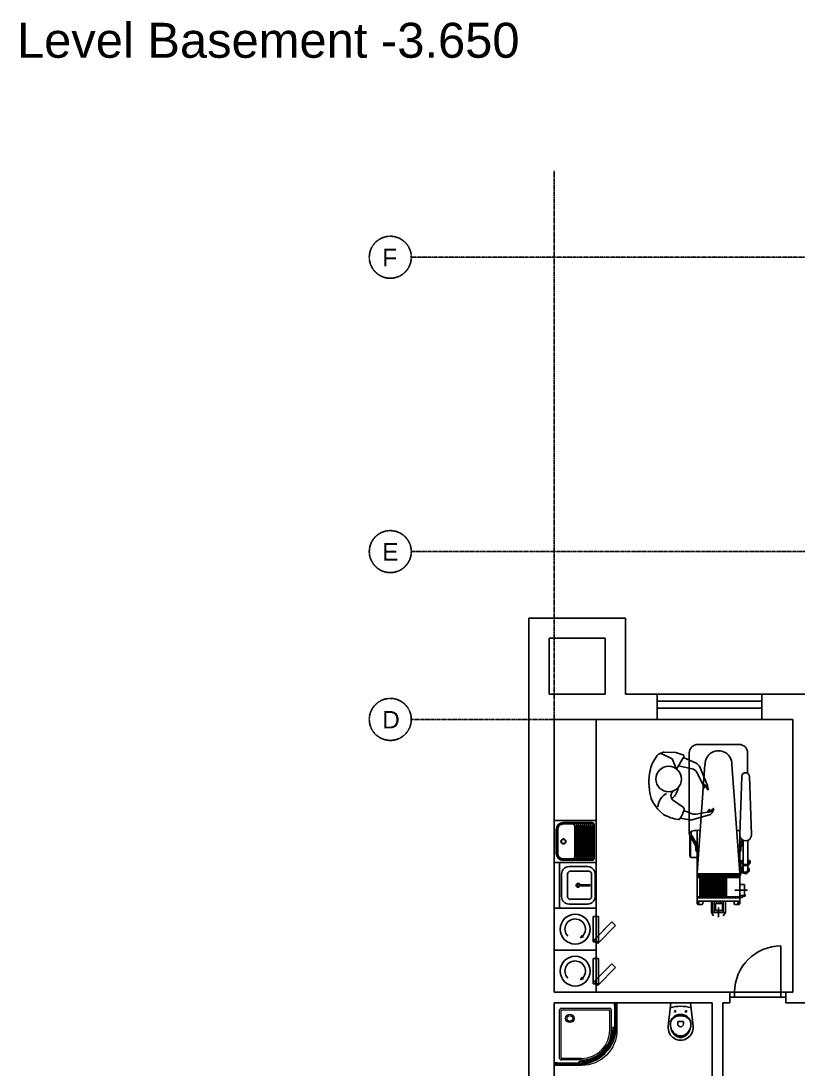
# Model space of a CAD drawing. Header units: millimetres. Extents: x -112665 to -16847, y 30630 to 100849.
# Drawn here: x -111163 to -100058, y 43931 to 58920 of the extents above; entities that cross this region are included whole.
import ezdxf

# ---------------------------------------------------------------- set-up
doc = ezdxf.new("R2010")
doc.units = ezdxf.units.MM
doc.linetypes.add('CENTER2', pattern=[1.125, 0.75, -0.125, 0.125, -0.125])
for name, color, linetype in [('axis', 40, 'CENTER2'), ('door', 251, 'Continuous'), ('furniture _san', 36, 'Continuous'), ('glass', 4, 'Continuous'), ('wall', 5, 'Continuous')]:
    doc.layers.add(name, color=color, linetype=linetype)
doc.layers.add('txt', color=7, linetype='Continuous', lineweight=13)
doc.styles.get("Standard").update_dxf_attribs({"font": 'arial.ttf'})

# ---------------------------------------------------------------- blocks, each defined once
blk = doc.blocks.new('Door80')
for points in [[(-70, 0), (-70, 730)], [(-730, 70), (-730, 0)]]:
    blk.add_lwpolyline(points)
blk.add_lwpolyline([(-800, 0), (-800, 70), (0, 70), (0, 0)], close=True)
blk.add_arc((-70, 70), 660, 90, 180)
blk = doc.blocks.new('SSS')
for p, q in [((-1, 2), (0, 9)), ((10, -2), (0, 0)), ((12, 9), (2, 11)), ((8, 4), (13, 3)), ((10, 1), (11, 6)), ((16, 17), (12, 9)), ((23, 19), (21, 19)), ((10, -2), (10, -11)), ((14, -15), (16, -16))]:
    blk.add_line(p, q)
blk.add_lwpolyline([(22, 11), (20, 11, 0.414214), (18, 10), (15, -5, 0.414214), (16, -7), (18, -8)], format="xyb")
for points in [[(21, 4), (25, 3), (25, 3), (29, 25), (28, 25), (25, 26), (24, 25), (21, 4)], [(15, -24), (19, -25), (19, -24), (24, -3), (23, -3), (20, -2), (19, -2), (15, -23)]]:
    blk.add_lwpolyline(points, close=True)
blk.add_circle((11, 3), 3.6)
for centre, radius, start, end in [((0, 2), 1.8, 168.3985, 258.3985), ((2, 9), 1.8, 78.3985, 168.3985), ((11, 3), 5.4, 78.3985, 258.3985), ((20, 15), 4.5, 78.3985, 155.158), ((14, -11), 4.5, 181.639, 258.3985)]:
    blk.add_arc(centre, radius, start, end)
blk = doc.blocks.new('Kolo STANDARD PLUS 80')
at = {"color": 0, "lineweight": 0}
for p, q in [((0, 790), (1, 790)), ((1, 790), (5, 787)), ((5, 787), (10, 787)), ((34, 785), (6, 785)), ((6, 785), (6, 784)), ((6, 784), (10, 784)), ((10, 772), (6, 772)), ((6, 772), (6, 770)), ((6, 770), (7, 770)), ((7, 770), (34, 770)), ((7, 770), (7, 770)), ((10, 787), (10, 785)), ((10, 785), (12, 785)), ((10, 784), (10, 772)), ((12, 787), (25, 790)), ((12, 786), (12, 787)), ((12, 785), (12, 786)), ((20, 785), (12, 785)), ((12, 785), (12, 785)), ((12, 772), (12, 783)), ((12, 783), (34, 783)), ((34, 772), (12, 772)), ((12, 770), (20, 770)), ((25, 790), (38, 788)), ((30, 779), (30, 781)), ((31, 783), (37, 783)), ((39, 782), (31, 782)), ((31, 779), (31, 781)), ((35, 778), (31, 778)), ((34, 777), (31, 777)), ((34, 783), (34, 785)), ((34, 770), (34, 772)), ((35, 778), (35, 778)), ((37, 776), (35, 776)), ((36, 777), (37, 777)), ((38, 788), (39, 788)), ((38, 787), (38, 784)), ((38, 778), (38, 777)), ((38, 778), (39, 778)), ((38, 768), (38, 775)), ((39, 788), (39, 787)), ((39, 787), (39, 768)), ((39, 787), (307, 787)), ((39, 783), (307, 783)), ((39, 776), (307, 776)), ((39, 769), (307, 769)), ((39, 768), (39, 768)), ((70, 90), (70, 710)), ((350, 730), (90, 730)), ((90, 90), (90, 710)), ((350, 710), (90, 710)), ((315, 776), (315, 783)), ((315, 766), (315, 773)), ((315, 773), (315, 773)), ((315, 773), (315, 773)), ((316, 759), (315, 766)), ((315, 765), (316, 765)), ((316, 769), (317, 755)), ((317, 751), (316, 759)), ((317, 773), (317, 770)), ((317, 770), (322, 770)), ((317, 755), (325, 755)), ((327, 752), (317, 749)), ((325, 754), (318, 754)), ((318, 754), (318, 751)), ((318, 751), (327, 753)), ((318, 750), (318, 751)), ((319, 784), (319, 783)), ((320, 782), (320, 784)), ((325, 755), (325, 754)), ((327, 775), (327, 783)), ((327, 753), (327, 752)), ((601, 640), (602, 641)), ((604, 637), (601, 640)), ((607, 641), (604, 644)), ((604, 644), (604, 643)), ((606, 637), (604, 637)), ((605, 635), (612, 642)), ((611, 626), (605, 632)), ((606, 634), (613, 642)), ((612, 627), (606, 633)), ((608, 640), (607, 641)), ((614, 623), (609, 617)), ((609, 616), (610, 614)), ((612, 626), (612, 625)), ((612, 625), (612, 625)), ((612, 625), (614, 623)), ((614, 614), (612, 615)), ((613, 615), (612, 614)), ((620, 635), (613, 627)), ((616, 618), (613, 616)), ((614, 614), (613, 616)), ((614, 642), (620, 636)), ((621, 634), (614, 626)), ((614, 624), (617, 622)), ((614, 614), (615, 612)), ((614, 614), (616, 613)), ((615, 613), (614, 612)), ((616, 609), (614, 610)), ((615, 642), (621, 637)), ((616, 620), (618, 618)), ((616, 618), (617, 617)), ((618, 616), (616, 613)), ((618, 616), (617, 617)), ((623, 614), (617, 609)), ((620, 616), (618, 618)), ((624, 614), (622, 617)), ((625, 612), (623, 614)), ((626, 612), (625, 612)), ((625, 612), (625, 612)), ((634, 621), (626, 614)), ((626, 611), (632, 605)), ((635, 620), (627, 613)), ((627, 612), (633, 606)), ((634, 606), (642, 613)), ((635, 605), (642, 612)), ((642, 614), (636, 620)), ((642, 615), (637, 621)), ((637, 606), (637, 604)), ((637, 604), (640, 601)), ((640, 608), (641, 607)), ((640, 601), (641, 602)), ((641, 607), (644, 604)), ((644, 604), (643, 604)), ((710, 350), (710, 90)), ((730, 350), (730, 90)), ((752, 327), (749, 317)), ((750, 318), (751, 318)), ((751, 318), (753, 327)), ((754, 318), (751, 318)), ((751, 317), (759, 316)), ((753, 327), (752, 327)), ((755, 325), (754, 325)), ((754, 325), (754, 318)), ((755, 317), (755, 325)), ((769, 316), (755, 317)), ((759, 316), (766, 315)), ((765, 315), (765, 316)), ((766, 315), (773, 315)), ((769, 39), (769, 307)), ((770, 317), (770, 322)), ((773, 317), (770, 317)), ((773, 315), (773, 315)), ((773, 315), (773, 315)), ((775, 327), (783, 327)), ((776, 315), (783, 315)), ((776, 39), (776, 307)), ((782, 320), (784, 320)), ((784, 319), (783, 319)), ((783, 39), (783, 307)), ((787, 307), (787, 39)), ((710, 90), (90, 90)), ((710, 70), (90, 70)), ((770, 4), (766, 0)), ((787, 39), (768, 39)), ((768, 38), (775, 38)), ((768, 10), (770, 10)), ((770, 7), (770, 34)), ((770, 34), (772, 34)), ((770, 12), (770, 20)), ((770, 6), (770, 7)), ((772, 6), (770, 6)), ((772, 4), (770, 4)), ((772, 34), (772, 12)), ((772, 12), (783, 12)), ((784, 10), (772, 10)), ((772, 10), (772, 6)), ((772, 10), (773, 10)), ((776, 0), (772, 4)), ((773, 10), (773, 5)), ((782, 10), (773, 10)), ((773, 5), (777, 1)), ((776, 37), (776, 35)), ((777, 1), (776, 0)), ((778, 38), (777, 38)), ((777, 36), (777, 37)), ((777, 34), (777, 31)), ((778, 38), (778, 39)), ((778, 35), (778, 35)), ((778, 35), (778, 31)), ((778, 1), (782, 5)), ((780, 0), (778, 1)), ((779, 31), (781, 31)), ((779, 30), (781, 30)), ((783, 4), (780, 0)), ((782, 39), (782, 31)), ((782, 10), (784, 10)), ((782, 5), (782, 10)), ((783, 31), (783, 37)), ((783, 12), (783, 34)), ((783, 34), (785, 34)), ((783, 10), (783, 6)), ((784, 10), (783, 10)), ((783, 6), (785, 6)), ((785, 4), (783, 4)), ((787, 38), (784, 38)), ((784, 6), (784, 10)), ((784, 6), (784, 10)), ((785, 6), (784, 6)), ((785, 6), (784, 6)), ((785, 34), (785, 6)), ((785, 20), (785, 12)), ((785, 20), (785, 6)), ((785, 20), (785, 20)), ((785, 12), (785, 20)), ((786, 12), (785, 12)), ((785, 10), (787, 10)), ((785, 6), (785, 10)), ((789, 0), (785, 4)), ((787, 12), (786, 12)), ((787, 39), (788, 39)), ((790, 25), (787, 12)), ((787, 10), (787, 5)), ((787, 5), (790, 1)), ((788, 39), (788, 38)), ((788, 38), (790, 25)), ((790, 1), (789, 0))]:
    blk.add_line(p, q, dxfattribs=at)
at = {"color": 0}
for p, q in [((1, 790), (0, 789)), ((0, 789), (4, 785)), ((4, 783), (0, 780)), ((0, 780), (0, 779)), ((0, 779), (1, 778)), ((0, 779), (0, 779)), ((1, 777), (0, 776)), ((0, 776), (4, 772)), ((4, 770), (0, 766)), ((0, 766), (1, 765)), ((0, 766), (0, 766)), ((0, 766), (0, 766)), ((5, 787), (1, 790)), ((1, 778), (5, 782)), ((5, 773), (1, 777)), ((1, 765), (5, 768)), ((4, 785), (4, 783)), ((4, 772), (4, 770)), ((10, 787), (5, 787)), ((5, 782), (10, 782)), ((10, 773), (5, 773)), ((5, 768), (10, 768)), ((6, 783), (6, 785)), ((6, 785), (10, 785)), ((10, 783), (6, 783)), ((6, 770), (6, 772)), ((6, 772), (10, 772)), ((10, 770), (6, 770)), ((10, 785), (10, 787)), ((10, 782), (10, 783)), ((10, 772), (10, 773)), ((10, 768), (10, 770)), ((19, 787), (17, 787)), ((19, 769), (17, 769)), ((20, 785), (20, 786)), ((20, 785), (20, 785)), ((20, 770), (20, 770)), ((39, 787), (307, 787)), ((310, 783), (307, 783)), ((307, 783), (307, 776)), ((310, 782), (307, 782)), ((307, 778), (307, 778)), ((307, 774), (315, 774)), ((308, 777), (308, 776)), ((308, 775), (310, 775)), ((313, 783), (310, 782)), ((310, 776), (310, 778)), ((310, 778), (311, 778)), ((311, 778), (311, 776)), ((311, 775), (313, 775)), ((313, 776), (313, 783)), ((315, 773), (315, 769)), ((316, 769), (322, 769)), ((328, 775), (328, 783)), ((600, 640), (604, 645)), ((605, 635), (600, 640)), ((604, 645), (610, 640)), ((610, 640), (605, 635)), ((610, 617), (615, 622)), ((612, 615), (610, 617)), ((617, 620), (612, 615)), ((615, 622), (617, 620)), ((620, 617), (615, 612)), ((615, 612), (617, 610)), ((617, 610), (622, 615)), ((622, 615), (620, 617)), ((640, 610), (635, 605)), ((635, 605), (640, 600)), ((645, 604), (640, 610)), ((640, 600), (645, 604)), ((769, 316), (769, 322)), ((773, 315), (769, 315)), ((774, 307), (774, 315)), ((775, 328), (783, 328)), ((775, 311), (775, 313)), ((775, 308), (775, 310)), ((776, 313), (783, 313)), ((778, 311), (776, 311)), ((776, 310), (778, 310)), ((777, 308), (776, 308)), ((783, 307), (776, 307)), ((778, 310), (778, 311)), ((778, 307), (778, 307)), ((783, 313), (782, 310)), ((782, 310), (782, 307)), ((783, 310), (783, 307)), ((787, 39), (787, 307)), ((765, 1), (768, 5)), ((766, 0), (765, 1)), ((770, 4), (766, 0)), ((766, 0), (766, 0)), ((766, 0), (766, 0)), ((768, 5), (768, 10)), ((768, 10), (770, 10)), ((769, 19), (769, 17)), ((770, 20), (770, 20)), ((770, 10), (770, 6)), ((770, 6), (772, 6)), ((772, 4), (770, 4)), ((772, 6), (772, 10)), ((772, 10), (773, 10)), ((776, 0), (772, 4)), ((773, 10), (773, 5)), ((773, 5), (777, 1)), ((777, 1), (776, 0)), ((778, 1), (782, 5)), ((779, 0), (778, 1)), ((780, 0), (779, 0)), ((779, 0), (779, 0)), ((783, 4), (780, 0)), ((782, 5), (782, 10)), ((782, 10), (783, 10)), ((783, 10), (783, 6)), ((783, 6), (785, 6)), ((785, 4), (783, 4)), ((785, 20), (786, 20)), ((785, 6), (785, 10)), ((785, 10), (787, 10)), ((789, 0), (785, 4)), ((787, 19), (787, 17)), ((787, 10), (787, 5)), ((787, 5), (790, 1)), ((790, 1), (789, 0))]:
    blk.add_line(p, q, dxfattribs=at)
at = {"color": 0, "lineweight": 0}
blk.add_lwpolyline([(0, 0), (0, 800), (350, 800, -0.414214), (800, 350), (800, 0), (0, 0)], format="xyb", dxfattribs=at)
for centre, radius, start, end in [((90, 710), 20, 90, 180.0065), ((350, 350), 380, 0, 90), ((350, 350), 360, 0, 90), ((90, 90), 20, 179.9935, 270), ((710, 90), 20, 270, 0.0065)]:
    blk.add_arc(centre, radius, start, end, dxfattribs=at)
for centre, major_axis, start_param, end_param in [((27, 759), (-22.3, 22.3), -1.154774, -0.302152), ((13, 786), (0.945, 0.945), 1.533218, 2.730298), ((13, 769), (0.945, 0.945), 1.93168, 3.179171), ((27, 796), (-22.3, 22.3), 1.872948, 2.725571), ((27, 761), (-19.8, 19.8), -1.185675, -0.435284), ((27, 794), (19.8, 19.8), 3.576877, 4.327268), ((31, 781), (-1.12, 1.12), -0.785398, 0.785398), ((31, 779), (1.12, 1.12), 2.356194, 3.926991), ((31, 781), (-0.372, 0.372), -0.785398, 0.785398), ((31, 779), (0.372, 0.372), 2.356194, 3.926991), ((35, 777), (1.25, 1.25), 2.44543, 3.688035), ((36, 778), (0.558, 0.558), 2.356194, 3.926991), ((37, 784), (-0.558, 0.558), 2.356194, 3.926991), ((37, 777), (-0.372, 0.372), 2.356194, 3.926991), ((37, 775), (0.5, 0.5), 5.100511, 7.071069), ((38, 787), (-0.803, 0.803), 3.843893, 5.139016), ((38, 768), (0.803, 0.803), 4.285761, 5.580885), ((307, 307), (340, 340), 5.497787, 7.068583), ((307, 307), (-327, 327), 4.712389, 5.497787), ((316, 752), (1.99, 1.99), 1.914742, 4.005065), ((314, 753), (0.334, 0.334), 4.975055, 8.169267), ((322, 753), (22.2, 22.2), 0.88446, 1.001686), ((315, 783), (-0.434, 0.434), -0.56911, 0.785398), ((315, 776), (0.434, 0.434), 2.356194, 3.600658), ((314, 773), (1.69, 1.69), 5.497787, 6.742251), ((317, 752), (-1.43, 1.43), 0.579996, 2.203041), ((316, 751), (0.316, 0.316), 3.825718, 5.803845), ((319, 780), (1.83, 1.83), 1.087097, 3.111625), ((319, 780), (-0.923, 0.923), 3.600616, 7.937006), ((318, 779), (-0.447, 0.447), 1.618242, 4.754679), ((319, 780), (0.828, 0.828), 3.220022, 4.593607), ((322, 753), (-22.2, 22.2), -0.944882, -0.7213), ((319, 780), (1.83, 1.83), 6.054132, 6.907509), ((321, 779), (0.876, 0.876), 1.49966, 2.854642), ((321, 779), (0.341, 0.341), 2.854642, 5.904896), ((321, 779), (-0.219, 0.219), -1.522805, 1.192507), ((323, 780), (-0.627, 0.627), 0.331786, 1.522805), ((322, 781), (0.298, 0.298), 4.877233, 7.095519), ((322, 779), (0.235, 0.235), 3.189584, 6.235194), ((322, 775), (3.85, 3.85), 3.926991, 5.497787), ((327, 783), (0.441, 0.441), 5.497787, 6.9091), ((307, 307), (330, 330), 0, 0.742027), ((591, 636), (-0.61, 0.61), -1.004108, 4.041936), ((600, 628), (8.56, 8.56), 0.763636, 1.518914), ((600, 628), (7.85, 7.85), 0.658247, 1.518914), ((607, 634), (-1.47, 1.47), 0.025583, 1.596379), ((607, 634), (-0.367, 0.367), 0.025583, 1.596379), ((609, 616), (0.556, 0.556), 1.587947, 3.221055), ((611, 615), (1.1, 1.1), 3.167176, 4.737972), ((613, 628), (1.47, 1.47), 3.167176, 4.737972), ((614, 641), (1.47, 1.47), 0.025583, 1.596379), ((613, 628), (-0.367, 0.367), 1.596379, 3.167176), ((614, 641), (0.367, 0.367), 0.025583, 1.596379), ((614, 625), (0.761, 0.761), 1.596971, 3.191333), ((615, 611), (-1.1, 1.1), -0.025583, 1.545213), ((616, 609), (-0.556, 0.556), 1.491334, 3.124442), ((616, 621), (-1.16, 1.16), 2.902385, 4.498277), ((621, 616), (1.16, 1.16), 0.214112, 1.810004), ((620, 635), (0.367, 0.367), 4.737972, 6.308768), ((620, 635), (1.47, 1.47), 4.737972, 6.308768), ((625, 614), (0.761, 0.761), 3.091852, 4.686214), ((628, 613), (-1.47, 1.47), -0.025583, 1.545213), ((628, 613), (0.367, 0.367), 1.545213, 3.11601), ((634, 607), (1.47, 1.47), 3.11601, 4.686806), ((307, 307), (-327, 327), 3.926991, 4.712389), ((634, 607), (-0.367, 0.367), 1.545213, 3.11601), ((635, 620), (1.47, 1.47), 6.257602, 7.828399), ((635, 620), (-0.367, 0.367), 4.686806, 6.257602), ((636, 591), (0.61, 0.61), 0.670453, 5.716497), ((628, 600), (7.85, 7.85), 4.764272, 5.624939), ((307, 307), (-330, 330), 3.970362, 4.712389), ((628, 600), (8.56, 8.56), 4.764272, 5.519549), ((641, 614), (1.47, 1.47), 4.686806, 6.257602), ((641, 614), (0.367, 0.367), 4.686806, 6.257602), ((752, 316), (1.99, 1.99), 2.27812, 4.368444), ((751, 316), (0.316, 0.316), 0.47934, 2.457467), ((752, 317), (-1.43, 1.43), 0.938551, 2.561596), ((753, 314), (-0.334, 0.334), 2.826308, 6.02052), ((775, 322), (3.85, 3.85), 0.785398, 2.356194), ((773, 314), (-1.69, 1.69), 4.253323, 5.497787), ((776, 315), (-0.434, 0.434), 1.111731, 2.356194), ((779, 321), (0.341, 0.341), 0.378289, 3.428543), ((779, 321), (0.876, 0.876), 3.428543, 4.783526), ((780, 319), (0.828, 0.828), 1.689578, 3.063163), ((780, 319), (1.83, 1.83), 3.17156, 5.196088), ((779, 318), (-0.447, 0.447), 4.670099, 7.806536), ((779, 321), (-0.219, 0.219), 1.949085, 4.664397), ((779, 322), (0.235, 0.235), 0.047992, 3.093601), ((780, 319), (0.923, 0.923), 3.058568, 7.394959), ((780, 323), (0.627, 0.627), 3.189584, 4.380603), ((781, 322), (0.298, 0.298), 5.470852, 7.689138), ((780, 319), (1.83, 1.83), 5.658862, 6.512239), ((783, 327), (0.441, 0.441), 5.657271, 7.068583), ((753, 322), (-22.2, 22.2), 3.710703, 3.827929), ((783, 315), (0.434, 0.434), 3.926991, 5.281499), ((753, 322), (-22.2, 22.2), 3.862892, 4.086475), ((200, 200), (38.2, 38.2), 0.785398, 7.068583), ((200, 200), (25.5, 25.5), 0.785398, 7.068583), ((796, 27), (22.3, 22.3), 1.986818, 2.839441), ((794, 27), (19.8, 19.8), 1.955917, 2.706309), ((768, 38), (-0.803, 0.803), -0.868496, 0.426627), ((769, 13), (-0.945, 0.945), 1.533218, 2.780709), ((775, 37), (0.5, 0.5), 5.495302, 7.46586), ((777, 35), (1.25, 1.25), 2.59515, 3.837755), ((777, 37), (0.372, 0.372), 0.785398, 2.356194), ((778, 36), (-0.558, 0.558), 0.785398, 2.356194), ((779, 31), (-1.12, 1.12), 0.785398, 2.356194), ((779, 31), (0.372, 0.372), 2.356194, 3.926991), ((781, 31), (1.12, 1.12), 3.926991, 5.497787), ((781, 31), (-0.372, 0.372), 2.356194, 3.926991), ((784, 37), (-0.558, 0.558), -0.785398, 0.785398), ((786, 13), (0.945, 0.945), 3.552887, 4.749968), ((787, 38), (0.803, 0.803), 5.856558, 7.151681), ((761, 27), (-19.8, 19.8), 3.576877, 4.327268), ((759, 27), (-22.3, 22.3), 3.443744, 4.296367)]:
    blk.add_ellipse(centre, major_axis=major_axis, ratio=1, start_param=start_param, end_param=end_param, dxfattribs=at)
at = {"color": 0}
for centre, major_axis, start_param, end_param in [((17, 787), (-0.302, 0.302), -0.785398, 2.356194), ((17, 768), (0.302, 0.302), 0.785398, 3.926991), ((19, 786), (-0.719, 0.719), 3.926991, 5.536998), ((19, 770), (0.719, 0.719), 3.88778, 5.497787), ((307, 775), (0.344, 0.344), 0.419943, 2.047557), ((307, 775), (0.518, 0.518), 2.047557, 3.926991), ((307, 307), (340, 340), 0, 0.785398), ((307, 777), (0.248, 0.248), 5.497787, 7.068583), ((308, 776), (-0.248, 0.248), 0.785398, 2.356194), ((322, 753), (23, 23), 0.625914, 1.16457), ((310, 782), (-0.248, 0.248), 2.356194, 2.685618), ((310, 778), (0.248, 0.248), 0.785398, 2.356194), ((310, 776), (0.248, 0.248), 3.926991, 5.497787), ((311, 778), (-0.248, 0.248), 3.926991, 5.497787), ((311, 776), (-0.248, 0.248), 0.785398, 2.356194), ((313, 783), (0.248, 0.248), 5.497787, 7.398007), ((313, 776), (0.248, 0.248), 3.926991, 5.497787), ((314, 773), (0.889, 0.889), 5.497787, 6.702362), ((316, 769), (0.434, 0.434), 2.356194, 3.926991), ((322, 775), (-4.65, 4.65), 2.356194, 3.926991), ((307, 307), (317, 317), 0.047326, 0.743816), ((327, 783), (-1.24, 1.24), 3.926991, 5.338303), ((307, 307), (315, 315), 0.047496, 0.738882), ((307, 307), (-315, 315), 3.973507, 4.664893), ((307, 307), (317, 317), 5.539369, 6.235859), ((307, 307), (340, 340), 5.497787, 6.283185), ((775, 322), (-4.65, 4.65), -0.785398, 0.785398), ((769, 316), (-0.434, 0.434), 0.785398, 2.356194), ((773, 314), (0.889, 0.889), 5.864009, 7.068583), ((775, 307), (0.518, 0.518), 2.356194, 4.235628), ((776, 313), (0.248, 0.248), 0.785398, 2.356194), ((776, 311), (-0.248, 0.248), 0.785398, 2.356194), ((776, 310), (-0.248, 0.248), -0.785398, 0.785398), ((776, 308), (-0.248, 0.248), 0.785398, 2.356194), ((775, 307), (-0.344, 0.344), 2.664832, 4.292446), ((777, 307), (0.248, 0.248), 5.497787, 7.068583), ((778, 311), (0.248, 0.248), 5.497787, 7.068583), ((778, 310), (0.248, 0.248), 3.926991, 5.497787), ((782, 310), (-0.248, 0.248), 0.455975, 0.785398), ((783, 327), (1.24, 1.24), 5.657271, 7.068583), ((753, 322), (-23, 23), 3.547819, 4.086475), ((783, 313), (-0.248, 0.248), 3.597568, 5.497787), ((768, 17), (-0.302, 0.302), 0.785398, 3.926991), ((770, 19), (0.719, 0.719), 0.785398, 2.395405), ((786, 19), (0.719, 0.719), 5.458576, 7.068583), ((787, 17), (-0.302, 0.302), 0.785398, 3.926991)]:
    blk.add_ellipse(centre, major_axis=major_axis, ratio=1, start_param=start_param, end_param=end_param, dxfattribs=at)
at = {"color": 0, "lineweight": 0, "zscale": 0.5008152169937079}
for p, xscale, yscale, rotation in [((397, 743), 0.8764266297366703, 0.8764266297366703, 90), ((551, 679), 0.8764266297351813, 0.8764266297351813, 68.36710436433192)]:
    blk.add_blockref('SSS', p, dxfattribs=dict(at, xscale=xscale, yscale=yscale, rotation=rotation))
at = {"color": 0, "lineweight": 0, "extrusion": (0, 0, -1), "zscale": -0.5008152169937079}
for p, xscale, yscale, rotation in [((-679, 551), 0.8764266297419449, 0.8764266297419449, 158.3671043645073), ((-743, 397), 0.8764266297366703, 0.8764266297366703, 180)]:
    blk.add_blockref('SSS', p, dxfattribs=dict(at, xscale=xscale, yscale=yscale, rotation=rotation))
blk = doc.blocks.new('v1')
at = {"color": 0}
for p, q in [((41, -270), (-41, -270)), ((-41, -270), (-41, -303)), ((41, -270), (41, -303))]:
    blk.add_line(p, q, dxfattribs=at)
blk.add_lwpolyline([(-141, 0), (141, 0), (177, -339, -1.109549), (-177, -339), (-141, 0)], format="xyb", dxfattribs=at)
for centre in [(-78, -123), (78, -123)]:
    blk.add_circle(centre, 9.95, dxfattribs=at)
for centre, radius, start, end in [((0, -615), 564, 74.7124, 105.2876), ((-17, -303), 129, 156.1873, 180), ((-17, -303), 129, 156.1873, 180), ((-50, -303), 96.8, 152.905, 180), ((-9, -307), 138, 133.1854, 156.1873), ((-9, -307), 138, 133.1854, 156.1873), ((-26, -315), 124, 128.9942, 152.905), ((-3, -313), 146, 111.2448, 133.1854), ((-3, -313), 146, 111.2448, 133.1854), ((-10, -335), 149, 108.5391, 128.9942), ((0, -322), 156, 90, 111.2448), ((0, -322), 156, 90, 111.2448), ((0, -365), 180, 90, 108.5391), ((0, -322), 156, 68.7552, 90), ((0, -322), 156, 68.7552, 90), ((0, -365), 180, 71.4609, 90), ((3, -313), 146, 46.8146, 68.7552), ((3, -313), 146, 46.8146, 68.7552), ((10, -335), 149, 51.0058, 71.4609), ((9, -307), 138, 23.8127, 46.8146), ((9, -307), 138, 23.8127, 46.8146), ((26, -315), 124, 27.095, 51.0058), ((17, -303), 129, 0, 23.8127), ((17, -303), 129, 0, 23.8127), ((50, -303), 96.8, 0, 27.095), ((109, -303), 256, 180, 197.3785), ((55, -303), 202, 180, 199.4203), ((55, -303), 202, 180, 199.4203), ((28, -313), 173, 199.4203, 220.4025), ((28, -313), 173, 199.4203, 220.4025), ((56, -320), 200, 197.3785, 217.0738), ((11, -327), 151, 220.4025, 244.0498), ((11, -327), 151, 220.4025, 244.0498), ((22, -346), 157, 217.0738, 241.268), ((0, -303), 41.2, 180, 0), ((-22, -346), 157, 298.732, 322.9262), ((-11, -327), 151, 295.9502, 319.5975), ((-11, -327), 151, 295.9502, 319.5975), ((-28, -313), 173, 319.5975, 340.5797), ((-28, -313), 173, 319.5975, 340.5797), ((-56, -320), 200, 322.9262, 342.6215), ((-109, -303), 256, 342.6215, 0), ((-55, -303), 202, 340.5797, 0), ((-55, -303), 202, 340.5797, 0), ((0, -350), 125, 244.0498, 270), ((0, -350), 125, 244.0498, 270), ((0, -385), 112, 241.268, 270), ((0, -350), 125, 270, 295.9502), ((0, -350), 125, 270, 295.9502), ((0, -385), 112, 270, 298.732)]:
    blk.add_arc(centre, radius, start, end, dxfattribs=at)
blk = doc.blocks.new('СММ01 600х1855')
at = {"color": 0}
for p, q in [((-1855, 600), (-1855, 0)), ((0, 600), (-1855, 600)), ((-1255, 600), (-1255, 0)), ((-1255, 0), (-1255, 600)), ((-655, 600), (-655, 0)), ((-655, 0), (-655, 600)), ((0, 0), (0, 600)), ((0, 525), (-655, 525)), ((-655, 525), (-655, 0)), ((-165, 494), (-490, 494)), ((-596, 388), (-596, 121)), ((-528, 370), (-528, 103)), ((-165, 408), (-490, 408)), ((-127, 103), (-127, 370)), ((-59, 121), (-59, 388)), ((-1679, 222), (-1659, 181)), ((-1679, 222), (-1643, 198)), ((-1079, 222), (-1059, 181)), ((-1079, 222), (-1043, 198)), ((-334, 87), (-334, 220)), ((-321, 87), (-321, 220)), ((-1705, 30), (-1759, -24)), ((-1735, 44), (-1735, -32)), ((-1375, 44), (-1735, 44)), ((-1451, -224), (-1705, 30)), ((-1375, -32), (-1375, 44)), ((-1105, 30), (-1159, -24)), ((-1135, 44), (-1135, -32)), ((-775, 44), (-1135, 44)), ((-851, -224), (-1105, 30)), ((-775, -32), (-775, 44)), ((-655, 0), (-655, 0)), ((-655, 0), (-655, 0)), ((-655, 0), (0, 0)), ((-655, 0), (0, 0)), ((-490, 65), (-165, 65)), ((-490, 15), (-165, 15)), ((-1855, 0), (-1255, 0)), ((-1759, -24), (-1504, -278)), ((-1735, -32), (-1375, -32)), ((-1643, -32), (-1451, -224)), ((-1375, -32), (-1643, -32)), ((-1255, 0), (-655, 0)), ((-1159, -24), (-904, -278)), ((-1135, -32), (-775, -32)), ((-1043, -32), (-851, -224)), ((-775, -32), (-1043, -32)), ((-1504, -278), (-1451, -224)), ((-904, -278), (-851, -224))]:
    blk.add_line(p, q, dxfattribs=at)
for centre, radius in [((-1555, 300), 214), ((-955, 300), 214), ((-327, 259), 27.6), ((-327, 259), 19.3)]:
    blk.add_circle(centre, radius, dxfattribs=at)
for centre, radius, start, end in [((-490, 388), 106, 90, 180), ((-165, 388), 106, 0, 90), ((-1555, 300), 146, 212.2352, 132.898), ((-955, 300), 146, 212.2352, 132.898), ((-490, 370), 38.2, 90, 180), ((-165, 370), 38.2, 0, 90), ((-490, 121), 106, 180, 270), ((-490, 103), 38.2, 180, 270), ((-165, 121), 106, 270, 0), ((-165, 103), 38.2, 270, 0)]:
    blk.add_arc(centre, radius, start, end, dxfattribs=at)

msp = doc.modelspace()

# ---------------------------------------------------------------- hatches: boundary and pattern name
at = {"layer": 'furniture _san'}
h = msp.add_hatch(dxfattribs=at)
h.set_pattern_fill('_U', color=256, scale=780.046467, angle=495, style=0, pattern_type=0)
h.set_pattern_definition([(135, (-102002.216, 58862.909), (-5.5157615, -5.5157615), [])])
h.paths.add_polyline_path([(-100867, 46902), (-100867, 46880), (-100843, 46875), (-100843, 46907)])
h = msp.add_hatch(dxfattribs=at)
h.set_pattern_fill('_U', color=256, scale=780.046467, angle=495, style=0, pattern_type=0)
h.set_pattern_definition([(135, (-105012.7484, 47133.6275), (-5.515761, -5.515761), [])])
h.paths.add_polyline_path([(-100741, 46880), (-100741, 46902), (-100747, 46904), (-100747, 46879)])
h.paths.add_polyline_path([(-100747, 46879), (-100747, 46904), (-100765, 46907), (-100773, 46907), (-100773, 46875), (-100766, 46875)])

# ---------------------------------------------------------------- linework, layer by layer
at = {"layer": 'axis'}
for p, q in [((-103543, 56776), (-103543, 48931)), ((-86097, 55541), (-105585, 55541)), ((-95914, 51331), (-105585, 51331)), ((-102523, 48931), (-105585, 48931))]:
    msp.add_line(p, q, dxfattribs=at)
at = {"layer": 'axis', "color": 3}
for centre in [(-105885, 55541), (-105885, 51331), (-105885, 48931)]:
    msp.add_circle(centre, 300, dxfattribs=at)
at = {"layer": 'furniture _san'}
for p, q in [((-101491, 48573), (-101194, 48573)), ((-100901, 48573), (-101490, 48573)), ((-102039, 48440), (-102018, 48450)), ((-101859, 48368), (-102013, 48443)), ((-101970, 48461), (-101806, 48459)), ((-101806, 48459), (-101702, 48425)), ((-101612, 47310), (-101612, 48452)), ((-100779, 48162), (-100779, 48452)), ((-102128, 48326), (-102080, 48402)), ((-101793, 48220), (-101859, 48368)), ((-101691, 48395), (-101793, 48220)), ((-101765, 48268), (-101573, 48226)), ((-101695, 48388), (-101515, 48305)), ((-101389, 48288), (-101500, 46732)), ((-101002, 48288), (-100891, 46732)), ((-101416, 47997), (-101502, 48171)), ((-101365, 48021), (-101463, 48251)), ((-100862, 48117), (-100891, 47283)), ((-100753, 48117), (-100724, 47279)), ((-102186, 47969), (-102186, 47969)), ((-101400, 47956), (-101416, 47997)), ((-101395, 47991), (-101392, 47962)), ((-101368, 47976), (-101390, 47994)), ((-101356, 47939), (-101367, 47974)), ((-101365, 48021), (-101350, 47990)), ((-101350, 47988), (-101341, 47929)), ((-101392, 47960), (-101394, 47955)), ((-101350, 47927), (-101356, 47939)), ((-101344, 47925), (-101347, 47925)), ((-101701, 47677), (-101850, 47780)), ((-101743, 47518), (-101604, 47495)), ((-101570, 47581), (-101692, 47628)), ((-101558, 47498), (-101311, 47569)), ((-101357, 47603), (-101514, 47576)), ((-101326, 47643), (-101352, 47606)), ((-101330, 47607), (-101320, 47634)), ((-101300, 47615), (-101326, 47603)), ((-101319, 47636), (-101320, 47641)), ((-101308, 47571), (-101286, 47597)), ((-101279, 47648), (-101298, 47616)), ((-101285, 47599), (-101263, 47654)), ((-101271, 47658), (-101279, 47648)), ((-101265, 47658), (-101267, 47659)), ((-101604, 47269), (-101604, 46982)), ((-101530, 47137), (-101595, 47250)), ((-101595, 47249), (-101595, 46965)), ((-101500, 47136), (-101573, 47262)), ((-101500, 47344), (-101500, 46957)), ((-101500, 47344), (-101500, 46294)), ((-100892, 47344), (-100892, 46294)), ((-101517, 47089), (-101517, 47053)), ((-101472, 47115), (-101500, 47115)), ((-101500, 46331), (-101500, 47111)), ((-100892, 47115), (-100918, 47115)), ((-100892, 46331), (-100892, 47111)), ((-100883, 47149), (-100850, 47207)), ((-100874, 47089), (-100874, 47053)), ((-100861, 47137), (-100842, 47168)), ((-100842, 46854), (-100842, 47203)), ((-100775, 46854), (-100775, 47202)), ((-101590, 46957), (-101604, 46982)), ((-101500, 46957), (-101590, 46957)), ((-101507, 47045), (-101509, 47045)), ((-100891, 47037), (-100891, 46997)), ((-100883, 47045), (-100882, 47045)), ((-100775, 46920), (-100775, 46920)), ((-100773, 46919), (-100773, 46864)), ((-100860, 46907), (-100892, 46907)), ((-100860, 46875), (-100892, 46875)), ((-100892, 46859), (-100892, 46699)), ((-100879, 46859), (-100892, 46859)), ((-100879, 46859), (-100879, 46699)), ((-100879, 46699), (-100879, 46859)), ((-100879, 46819), (-100843, 46819)), ((-100879, 46799), (-100846, 46799)), ((-100879, 46792), (-100862, 46792)), ((-100842, 46907), (-100867, 46902)), ((-100867, 46902), (-100867, 46891)), ((-100867, 46880), (-100867, 46891)), ((-100842, 46875), (-100867, 46880)), ((-100862, 46792), (-100862, 46766)), ((-100860, 46913), (-100860, 46869)), ((-100842, 46907), (-100860, 46907)), ((-100860, 46907), (-100860, 46875)), ((-100842, 46875), (-100860, 46875)), ((-100842, 46915), (-100858, 46915)), ((-100842, 46868), (-100858, 46868)), ((-100850, 46854), (-100767, 46854)), ((-100850, 46844), (-100850, 46854)), ((-100850, 46844), (-100767, 46844)), ((-100846, 46819), (-100846, 46739)), ((-100842, 46778), (-100842, 46844)), ((-100775, 46909), (-100741, 46902)), ((-100775, 46873), (-100741, 46880)), ((-100775, 46862), (-100775, 46862)), ((-100775, 46778), (-100775, 46844)), ((-100773, 46915), (-100749, 46915)), ((-100773, 46907), (-100747, 46907)), ((-100773, 46875), (-100747, 46875)), ((-100773, 46868), (-100749, 46868)), ((-100767, 46844), (-100767, 46854)), ((-100747, 46913), (-100747, 46869)), ((-100747, 46906), (-100747, 46878)), ((-100747, 46905), (-100747, 46877)), ((-100741, 46880), (-100741, 46902)), ((-101500, 46721), (-100892, 46721)), ((-101500, 46709), (-100892, 46709)), ((-101500, 46685), (-100892, 46685)), ((-101500, 46668), (-100892, 46668)), ((-100902, 46721), (-101488, 46721)), ((-101462, 46652), (-101462, 46412)), ((-101454, 46660), (-101086, 46660)), ((-101454, 46632), (-101454, 46432)), ((-101441, 46650), (-101441, 46413)), ((-101440, 46413), (-101440, 46651)), ((-101435, 46412), (-101435, 46652)), ((-101434, 46652), (-101434, 46412)), ((-101434, 46652), (-101106, 46652)), ((-101413, 46652), (-101413, 46412)), ((-101412, 46412), (-101412, 46652)), ((-101407, 46412), (-101407, 46652)), ((-101406, 46652), (-101406, 46412)), ((-101385, 46652), (-101385, 46412)), ((-101384, 46412), (-101384, 46652)), ((-101379, 46412), (-101379, 46652)), ((-101378, 46652), (-101378, 46412)), ((-101357, 46652), (-101357, 46412)), ((-101356, 46412), (-101356, 46652)), ((-101351, 46412), (-101351, 46652)), ((-101349, 46652), (-101349, 46412)), ((-101329, 46652), (-101329, 46412)), ((-101327, 46412), (-101327, 46652)), ((-101322, 46412), (-101322, 46652)), ((-101321, 46652), (-101321, 46412)), ((-101300, 46652), (-101300, 46412)), ((-101299, 46412), (-101299, 46652)), ((-101294, 46412), (-101294, 46652)), ((-101293, 46652), (-101293, 46412)), ((-101272, 46652), (-101272, 46412)), ((-101271, 46412), (-101271, 46652)), ((-101266, 46412), (-101266, 46652)), ((-101265, 46652), (-101265, 46412)), ((-101244, 46652), (-101244, 46412)), ((-101243, 46412), (-101243, 46652)), ((-101238, 46412), (-101238, 46652)), ((-101237, 46652), (-101237, 46412)), ((-101216, 46652), (-101216, 46412)), ((-101215, 46412), (-101215, 46652)), ((-101210, 46412), (-101210, 46652)), ((-101209, 46652), (-101209, 46412)), ((-101188, 46652), (-101188, 46412)), ((-101187, 46412), (-101187, 46652)), ((-101182, 46412), (-101182, 46652)), ((-101180, 46652), (-101180, 46412)), ((-101160, 46652), (-101160, 46412)), ((-101158, 46412), (-101158, 46652)), ((-101153, 46412), (-101153, 46652)), ((-101152, 46652), (-101152, 46412)), ((-101131, 46652), (-101131, 46412)), ((-101130, 46412), (-101130, 46652)), ((-101125, 46412), (-101125, 46652)), ((-101124, 46652), (-101124, 46412)), ((-101103, 46652), (-101103, 46412)), ((-101102, 46412), (-101102, 46652)), ((-101097, 46414), (-101097, 46650)), ((-101096, 46649), (-101096, 46414)), ((-101086, 46632), (-101086, 46432)), ((-101078, 46652), (-101078, 46412)), ((-100892, 46699), (-100879, 46699)), ((-100879, 46766), (-100862, 46766)), ((-100879, 46759), (-100846, 46759)), ((-100879, 46739), (-100843, 46739)), ((-100782, 46491), (-100963, 46491)), ((-100825, 46571), (-100892, 46571)), ((-100825, 46571), (-100825, 46411)), ((-101500, 46396), (-100892, 46396)), ((-101500, 46379), (-100892, 46379)), ((-100892, 46331), (-101500, 46331)), ((-100892, 46331), (-101500, 46331)), ((-101454, 46404), (-101086, 46404)), ((-101434, 46412), (-101106, 46412)), ((-101420, 46331), (-101420, 46294)), ((-101296, 46331), (-101296, 46171)), ((-101287, 46331), (-101287, 46171)), ((-101255, 46331), (-101255, 46171)), ((-101223, 46331), (-101223, 46299)), ((-101191, 46331), (-101191, 46299)), ((-101159, 46331), (-101159, 46299)), ((-101127, 46331), (-101127, 46171)), ((-101096, 46171), (-101096, 46331)), ((-100972, 46331), (-100972, 46294)), ((-100825, 46411), (-100892, 46411)), ((-100852, 46382), (-100892, 46382)), ((-100852, 46382), (-100852, 46411)), ((-100812, 46401), (-100852, 46401)), ((-100825, 46421), (-100812, 46421)), ((-100812, 46401), (-100812, 46421)), ((-101492, 46286), (-101500, 46294)), ((-101428, 46286), (-101492, 46286)), ((-101420, 46294), (-101428, 46286)), ((-101296, 46171), (-101264, 46123)), ((-101296, 46171), (-101096, 46171)), ((-101239, 46299), (-101239, 46197)), ((-101239, 46299), (-101136, 46299)), ((-101136, 46197), (-101239, 46197)), ((-101196, 46241), (-101196, 46105)), ((-101136, 46299), (-101136, 46197)), ((-101128, 46123), (-101096, 46171)), ((-100964, 46286), (-100972, 46294)), ((-100900, 46286), (-100964, 46286)), ((-100892, 46294), (-100900, 46286))]:
    msp.add_line(p, q, dxfattribs=at)
for points in [[(-103543, 48386), (-103543, 47486), (-102943, 47486), (-102943, 48931), (-103543, 48931)], [(-103543, 46886), (-103543, 47486), (-102943, 47486), (-102943, 46886), (-103543, 46886)], [(-103246, 46976), (-103246, 47396)], [(-102973, 47426), (-102973, 46946)]]:
    msp.add_lwpolyline(points, dxfattribs=at)
for points in [[(-102973, 46946, -0.414214), (-103003, 46916), (-103413, 46916, -0.414214), (-103513, 47016), (-103513, 47356, -0.414214), (-103413, 47456), (-103003, 47456, -0.414214), (-102973, 47426)], [(-102973, 46946, -0.414214), (-102983, 46936), (-103413, 46936, -0.414214), (-103493, 47016), (-103493, 47356, -0.414214), (-103413, 47436), (-102983, 47436, -0.414214), (-102973, 47426, -0.414214)]]:
    msp.add_lwpolyline(points, format="xyb", dxfattribs=at)
for points in [[(-103231, 47406), (-103231, 46966, 1), (-103215, 46966), (-103215, 47406, 1)], [(-103203, 47406), (-103203, 46966, 1), (-103187, 46966), (-103187, 47406, 1)], [(-103175, 47406), (-103175, 46966, 1), (-103159, 46966), (-103159, 47406, 1)], [(-103147, 47406), (-103147, 46966, 1), (-103131, 46966), (-103131, 47406, 1)], [(-103119, 47406), (-103119, 46966, 1), (-103103, 46966), (-103103, 47406, 1)], [(-103091, 47406), (-103091, 46966, 1), (-103075, 46966), (-103075, 47406, 1)], [(-103063, 47406), (-103063, 46966, 1), (-103047, 46966), (-103047, 47406, 1)], [(-103063, 47406), (-103063, 46966, 1), (-103047, 46966), (-103047, 47406, 1)], [(-103035, 47406), (-103035, 46966, 1), (-103019, 46966), (-103019, 47406, 1)], [(-103007, 47406), (-103007, 46966, 1), (-102991, 46966), (-102991, 47406, 1)]]:
    msp.add_lwpolyline(points, format="xyb", close=True, dxfattribs=at)
for radius in [35, 30]:
    msp.add_circle((-103411, 47186), radius, dxfattribs=at)
for centre, start, end in [((-103286, 47396), 0, 90), ((-103286, 46976), 270, 0)]:
    msp.add_arc(centre, 40, start, end, dxfattribs=at)
for centre, major_axis, start_param, end_param in [((-101490, 48452), (-86, 86), 5.497787, 7.068583), ((-100901, 48452), (-86, -86), 2.356194, 3.926991), ((-101992, 48346), (-73.6, 73.6), 5.961586, 6.504486), ((-101971, 48357), (-73.6, 73.6), 5.484269, 5.961586), ((-101709, 48405), (-14.7, -14.7), 1.826144, 3.612648), ((-101195, 48291), (-135, 135), 3.906663, 7.088911), ((-101526, 48046), (-470, 470), 0.350319, 0.892667), ((-101559, 48211), (-73.6, -73.6), 2.757324, 3.496016), ((-101907, 48078), (-129, 129), 2.356194490191577, 8.639379797371163), ((-101596, 48125), (-73.6, 73.6), 4.387033, 5.281911), ((-100808, 48115), (-38.5, 38.5), 3.926991, 7.033677), ((-101690, 47976), (-351, 351), 0.786618, 1.735465), ((-101392, 47992), (-2.21, -2.21), 3.245631, 5.610478), ((-101370, 47974), (-2.21, -2.21), 2.650552, 3.245631), ((-101356, 47987), (-4.41, -4.41), 2.493985, 2.809149), ((-101829, 47667), (-164, -164), 4.406648, 5.431785), ((-101792, 47838), (-58.1, -58.1), 4.622736, 6.278882), ((-102023, 47999), (-182, 182), 3.057006, 3.770945), ((-101397, 47957), (-2.21, -2.21), -0.411198, 1.904505), ((-101395, 47961), (-2.21, -2.21), 1.904505, 2.468886), ((-101347, 47928), (-2.21, 2.21), 1.238352, 2.428512), ((-101344, 47928), (-2.21, 2.21), 2.428512, 4.064781), ((-101706, 47656), (-14.7, 14.7), 3.711283, 5.271643), ((-101684, 48075), (-412, -412), 0.254828, 0.6356), ((-102062, 47734), (-273, 273), 3.297064, 3.711283), ((-101532, 47678), (-73.6, 73.6), 1.986901, 2.530882), ((-101357, 47609), (-4.41, 4.41), 2.424044, 3.307613), ((-101327, 47606), (-2.21, 2.21), 0.427529, 2.792377), ((-101324, 47641), (-2.21, 2.21), 4.133503, 6.449206), ((-101322, 47636), (-2.21, 2.21), 3.569122, 4.133503), ((-101313, 47575), (-4.41, 4.41), 2.637308, 3.228859), ((-101301, 47618), (-2.21, 2.21), 2.792377, 3.387455), ((-101291, 47601), (-4.41, -4.41), 1.658063, 1.973227), ((-101268, 47656), (-2.21, -2.21), 3.609496, 4.799655), ((-101266, 47656), (-2.21, -2.21), 1.973227, 3.609496), ((-101767, 47520), (-14.7, 14.7), 2.206396, 3.297064), ((-101587, 47598), (-73.6, -73.6), 0.621184, 1.066511), ((-101506, 47164), (-128, 128), 5.21956, 6.120288), ((-101490, 47310), (-86, 86), 0.785398, 1.308997), ((-101490, 47310), (-67.9, 67.9), 0.61804, 1.308997), ((-100885, 47164), (-128, -128), 3.952742, 4.217461), ((-100808, 47279), (-59.3, 59.3), 0.749984, 3.926991), ((-101613, 47089), (-67.9, -67.9), 2.356194, 2.879793), ((-100778, 47089), (-86, -86), -1.308997, -1.131243), ((-100778, 47089), (-67.9, 67.9), 0.261799, 0.785398), ((-101509, 47053), (-5.66, 5.66), 0.785398, 2.356194), ((-101507, 47037), (-5.66, 5.66), 4.378018, 5.497787), ((-100883, 47037), (-5.66, 5.66), 5.497787, 7.068583), ((-100882, 47053), (-5.66, -5.66), 0.785398, 2.356194), ((-100775, 46919), (-1.14, -1.14), 2.356194, 3.926991), ((-100858, 46913), (-1.14, 1.14), 5.497787, 7.068583), ((-100858, 46869), (-1.14, -1.14), -0.785398, 0.785398), ((-100809, 46779), (-37.3, -37.3), 0.074193, 3.237216), ((-100809, 46779), (-37.3, 37.3), 6.187562, 6.208992), ((-100809, 46778), (-23.8, -23.8), -0.785398, 2.356194), ((-100775, 46864), (-1.14, 1.14), 2.356194, 3.926991), ((-100749, 46913), (-1.14, -1.14), 2.356194, 3.926991), ((-100749, 46869), (-1.14, 1.14), 2.356194, 3.926991), ((-101454, 46652), (-5.66, 5.66), 5.497787, 7.068583), ((-101454, 46652), (-5.66, 5.66), 0.785398, 5.497787), ((-101454, 46652), (-3.4, -3.4), 0.785398, 7.068583), ((-101434, 46632), (-14.1, 14.1), 5.497787, 7.068583), ((-101434, 46632), (-14.1, 14.1), 5.497787, 7.068583), ((-101106, 46632), (-14.1, -14.1), 2.356194, 3.926991), ((-101086, 46652), (-5.66, -5.66), 3.926991, 8.63938), ((-101086, 46652), (-3.4, -3.4), 0.785398, 7.068583), ((-101086, 46652), (-5.66, -5.66), 2.356194, 3.926991), ((-101454, 46412), (-5.66, 5.66), 2.356194, 7.068583), ((-101454, 46412), (-5.66, 5.66), 0.785398, 2.356194), ((-101454, 46412), (-3.4, -3.4), 0.785398, 7.068583), ((-101434, 46432), (-14.1, -14.1), -0.785398, 0.785398), ((-101434, 46432), (-14.1, -14.1), -0.785398, 0.785398), ((-101106, 46432), (-14.1, 14.1), 2.356194, 3.926991), ((-101086, 46412), (-5.66, -5.66), 2.356194, 7.068583), ((-101086, 46412), (-3.4, -3.4), 0.785398, 7.068583), ((-101086, 46412), (-5.66, -5.66), 0.785398, 2.356194), ((-101480, 46306), (-5.09, 5.09), 2.356194488730413, 8.63937979591), ((-100912, 46306), (-5.09, 5.09), 2.356194490038496, 8.639379797218082)]:
    msp.add_ellipse(centre, major_axis=major_axis, ratio=1, start_param=start_param, end_param=end_param, dxfattribs=at)
for p in [(-101519, 47108), (-100868, 47121)]:
    msp.add_point(p, dxfattribs=at)
at = {"layer": 'glass'}
for points in [[(-100573, 49291), (-102073, 49291)], [(-100573, 49191), (-102073, 49191)], [(-100573, 49091), (-102073, 49091)], [(-100573, 48931), (-102073, 48931)]]:
    msp.add_lwpolyline(points, dxfattribs=at)
at = {"layer": 'wall'}
for p, q in [((-103903, 50381), (-103903, 36171)), ((-102523, 50381), (-103903, 50381)), ((-102523, 49291), (-102523, 50381)), ((-103613, 50091), (-102813, 50091)), ((-103613, 50091), (-103613, 49291)), ((-102813, 50091), (-102813, 49291)), ((-102813, 49291), (-103613, 49291)), ((-102173, 49291), (-102523, 49291)), ((-102073, 49291), (-102523, 49291)), ((-102073, 49291), (-102073, 48931)), ((-99103, 49291), (-100573, 49291)), ((-103543, 48931), (-103543, 45031)), ((-102073, 48931), (-103543, 48931)), ((-100134, 48931), (-100573, 48931)), ((-100134, 48931), (-100134, 45031)), ((-100234, 45031), (-100234, 44879)), ((-100134, 45031), (-100234, 45031)), ((-97137, 44879), (-100234, 44879))]:
    msp.add_line(p, q, dxfattribs=at)
for points in [[(-100573, 49291), (-100573, 48931)], [(-101034, 45031), (-103543, 45031)], [(-101034, 45031), (-101034, 44879)], [(-103543, 44879), (-103543, 42234)], [(-101286, 44879), (-103543, 44879)], [(-101286, 44879), (-101286, 43450)], [(-101134, 44879), (-101134, 43387)], [(-101034, 44879), (-101134, 44879)]]:
    msp.add_lwpolyline(points, dxfattribs=at)

# ---------------------------------------------------------------- block references
at = {"layer": 'door'}
msp.add_blockref('Door80', (-100234, 44961), dxfattribs=at)
at = {"layer": 'furniture _san', "rotation": 90}
msp.add_blockref('СММ01 600х1855', (-102943, 46886), dxfattribs=at)
at = {"layer": 'furniture _san', "xscale": 1.119999999995343, "yscale": 1.119999999995343, "rotation": 270}
msp.add_blockref('Kolo STANDARD PLUS 80', (-103543, 44879), dxfattribs=at)
at = {"layer": 'furniture _san'}
msp.add_blockref('v1', (-101736, 44879), dxfattribs=at)

# ---------------------------------------------------------------- texts
at = {"layer": 'axis', "color": 3, "char_height": 250, "width": 4000, "attachment_point": 1}
for s, insert in [('F', (-106001, 55662)), ('E', (-106001, 51452)), ('D', (-106001, 49052))]:
    msp.add_mtext(s, dxfattribs=dict(at, insert=insert))
at = {"layer": 'txt', "color": 250, "linetype": 'Continuous', "lineweight": 15, "ltscale": 0.13, "insert": (-104038, 58894), "char_height": 500, "width": 13989.57, "attachment_point": 3}
msp.add_mtext('Level Basement -3.650', dxfattribs=at)

doc.saveas('drawing.dxf')
